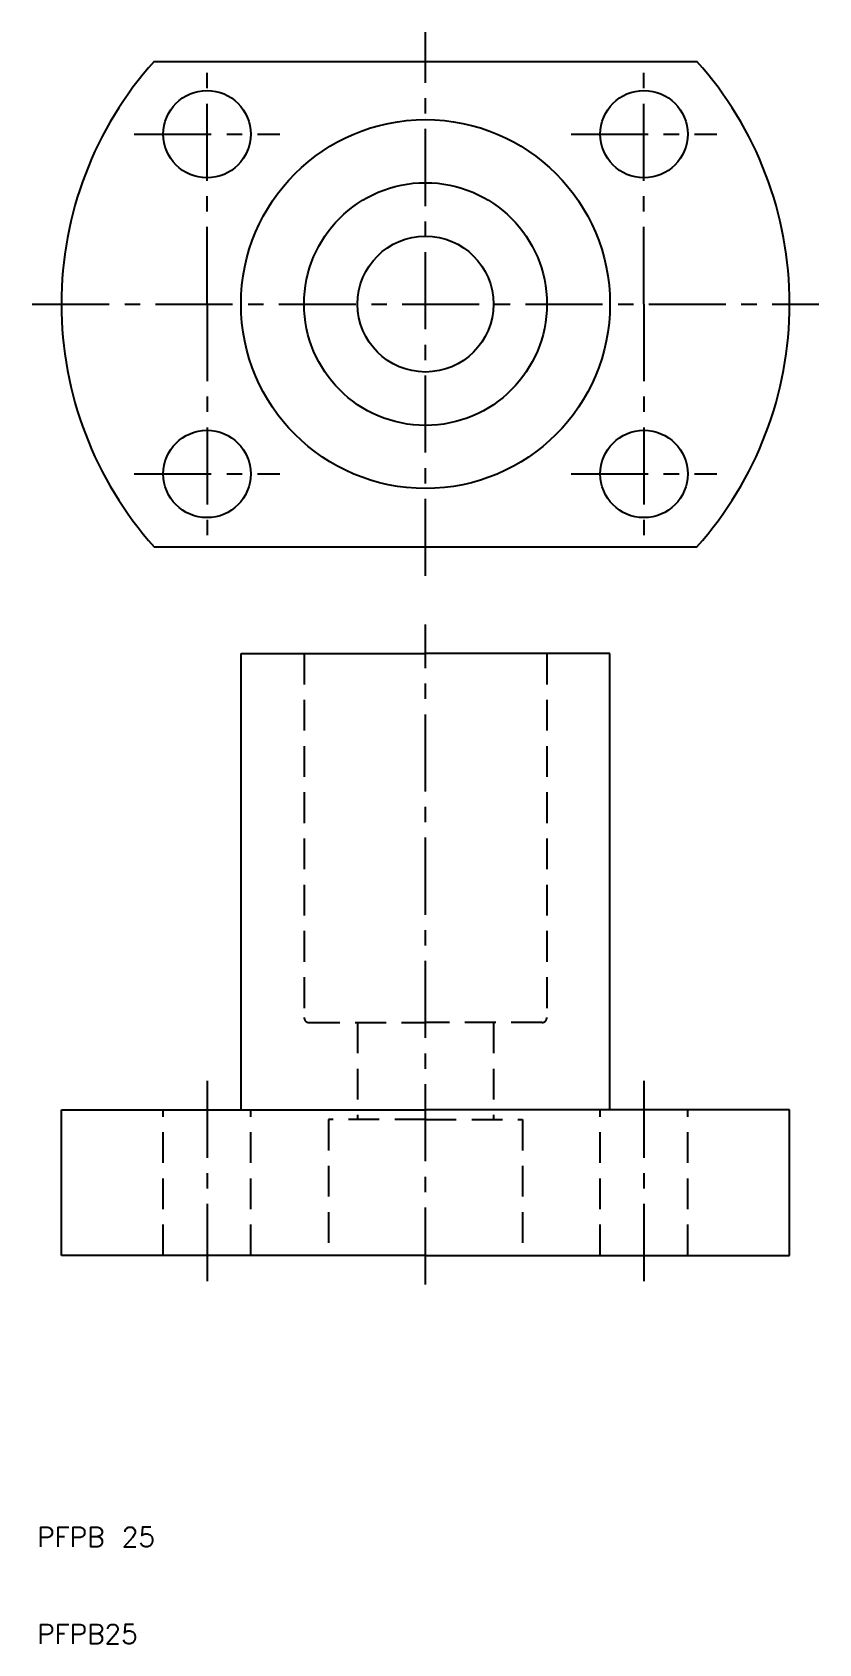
# Model space of a CAD drawing. Extents: x 10 to 90, y 10 to 176.
import ezdxf

# ---------------------------------------------------------------- set-up
doc = ezdxf.new("R2010")
doc.units = 0
doc.header["$LTSCALE"] = 0.25
doc.linetypes.add('CENTER', pattern=[50.8, 31.75, -6.35, 6.35, -6.35])
doc.linetypes.add('DASHED', pattern=[19.05, 12.7, -6.35])
doc.layers.get('0').update_dxf_attribs({"linetype": 'CONTINUOUS'})
doc.layers.add('CENTER', color=1, linetype='CENTER')
doc.styles.get("Standard").update_dxf_attribs({"font": 'txt.shx', "bigfont": 'extfont.shx'})

msp = doc.modelspace()

# ---------------------------------------------------------------- linework, layer by layer
for p, q in [((22.05, 173), (77.95, 173)), ((22.05, 123), (77.95, 123)), ((31, 65), (31, 112)), ((31, 112), (50, 112)), ((69, 112), (50, 112)), ((69, 65), (69, 112)), ((12.5, 50), (12.5, 65)), ((12.5, 65), (31, 65)), ((31, 65), (50, 65)), ((69, 65), (50, 65)), ((87.5, 65), (69, 65)), ((87.5, 50), (87.5, 65)), ((50, 50), (12.5, 50)), ((50, 50), (87.5, 50))]:
    msp.add_line(p, q)
at = {"color": 3, "linetype": 'DASHED'}
for p, q in [((37.5, 112), (37.5, 74.5)), ((62.5, 112), (62.5, 74.5)), ((38, 74), (50, 74)), ((43, 74), (43, 64)), ((62, 74), (50, 74)), ((57, 74), (57, 64)), ((23, 50), (23, 65)), ((32, 50), (32, 65)), ((68, 50), (68, 65)), ((77, 50), (77, 65)), ((40, 64), (40, 50)), ((50, 64), (40, 64)), ((50, 64), (60, 64)), ((60, 64), (60, 50))]:
    msp.add_line(p, q, dxfattribs=at)
for centre, radius in [((27.5, 165.5), 4.5), ((72.5, 165.5), 4.5), ((50, 148), 19), ((50, 148), 12.5), ((50, 148), 7), ((27.5, 130.5), 4.5), ((72.5, 130.5), 4.5)]:
    msp.add_circle(centre, radius)
for start, end in [(138.1897, 180), (0, 41.8103), (180, 221.8103), (318.1897, 0)]:
    msp.add_arc((50, 148), 37.5, start, end)
for centre, start, end in [((38, 74.5), 180, 270), ((62, 74.5), 270, 0)]:
    msp.add_arc(centre, 0.5, start, end, dxfattribs=at)
at = {"layer": 'CENTER', "color": 1, "linetype": 'CENTER'}
for p, q in [((50, 120), (50, 176)), ((27.5, 148), (27.5, 173)), ((72.5, 148), (72.5, 173)), ((20, 165.5), (35, 165.5)), ((65, 165.5), (80, 165.5)), ((9.5, 148), (90.5, 148)), ((27.5, 148), (27.5, 123)), ((72.5, 148), (72.5, 123)), ((20, 130.5), (35, 130.5)), ((65, 130.5), (80, 130.5)), ((50, 47), (50, 115)), ((27.5, 68), (27.5, 47)), ((72.5, 68), (72.5, 47))]:
    msp.add_line(p, q, dxfattribs=at)

# ---------------------------------------------------------------- texts
for s, p in [('PFPB 25', (10, 20)), ('PFPB25', (10, 10))]:
    msp.add_text(s, height=2).set_placement(p)

doc.saveas('drawing.dxf')
